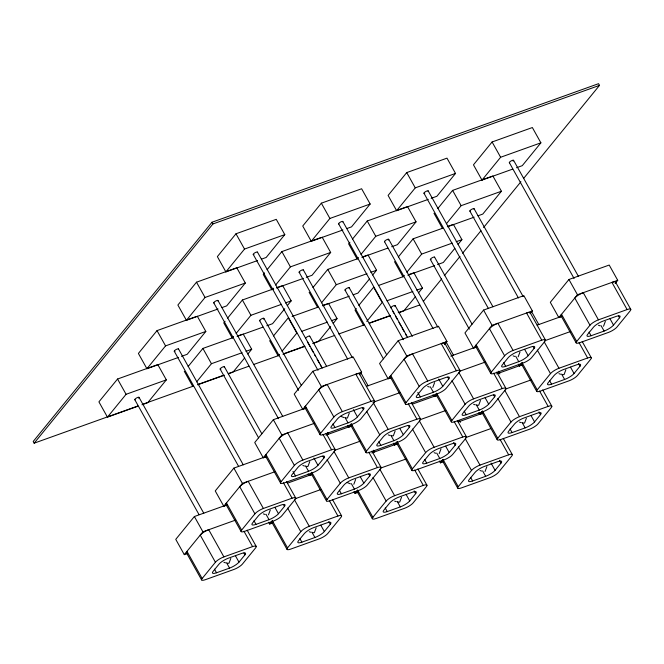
<?xml version="1.0" encoding="UTF-8"?>
<svg xmlns="http://www.w3.org/2000/svg" width="664" height="664" viewBox="0 0 664 664"><rect width="100%" height="100%" fill="white"/><g stroke="black" fill="none" stroke-linecap="round" stroke-linejoin="round"><path stroke-width="1" d="M230.79 558.457L228.972 563.296L227.237 563.196M270.273 510.043L268.455 514.882M309.764 461.629L307.938 466.468L306.212 466.369M316.155 527.855L314.338 532.694L312.603 532.594M349.247 413.207L347.43 418.046L345.695 417.955M355.647 479.441L353.821 484.28M395.13 431.027L393.312 435.866L391.577 435.767M401.521 497.261L399.703 502.1L397.968 502.001M434.613 382.613L432.795 387.452M441.012 448.839L439.186 453.678M480.495 400.425L478.678 405.264L476.943 405.164M486.886 466.659L485.069 471.498M519.978 352.011L518.161 356.85M526.378 418.245L524.552 423.084L522.825 422.985M565.861 369.831L564.043 374.67L562.308 374.571M605.344 321.417L603.526 326.248M523.539 178.533L599.509 85.374L598.563 83.681L211.999 222.241L33.2 441.477L34.146 443.179L137.622 406.086M34.146 443.179L212.945 223.942L599.509 85.374M141.963 404.766L147.715 402.708L166.34 379.866L157.8 364.594L117.536 379.028L98.911 401.861L107.452 417.141L138.129 406.144M196.328 316.521L157.019 330.614L138.394 353.447L146.935 368.727L178.575 357.381M221.892 307.598L226.681 305.88L245.306 283.038L236.774 267.758L196.502 282.192L177.877 305.033L186.418 320.314L218.058 308.967M261.375 259.184L266.173 257.466L284.798 234.624L276.257 219.344L235.986 233.778L217.36 256.619L225.901 271.9L257.541 260.554M107.452 417.141L126.077 394.3L166.34 379.866M146.935 368.727L165.56 345.886L205.823 331.452L197.283 316.18M186.418 320.314L205.043 297.472L245.306 283.038M225.901 271.9L244.526 249.058L284.798 234.624M205.823 331.452L187.198 354.294L181.446 356.352M188.128 366.536L202.902 348.426L232.624 337.777M225.046 321.276L223.76 322.845L232.3 338.125L233.587 336.548M227.611 318.122L242.385 300.012L273.062 289.014M264.529 272.863L263.243 274.431L271.784 289.712L273.701 289.023M267.102 269.708L281.868 251.598L321.177 237.504M346.741 228.582L351.538 226.864L370.163 204.022L361.623 188.75L321.351 203.184L302.734 226.017L311.267 241.298L342.906 229.96M196.668 381.817L211.442 363.706L242.119 352.708M236.152 333.403L250.926 315.292L281.602 304.295M271.784 289.712L273.07 288.134M275.635 284.989L290.409 266.878L330.672 252.444L322.14 237.164M311.267 241.298L329.892 218.456L370.163 204.022M244.642 357.929L233.081 372.106L228.291 373.824M247.855 353.995L251.706 349.272L243.165 333.992M284.765 308.727L272.564 323.692L266.812 325.758M287.338 305.581L291.189 300.858L282.656 285.578M330.672 252.444L312.047 275.278L306.295 277.336M273.493 335.942L288.267 317.824L296.808 333.104L282.034 351.214M312.976 287.529L327.75 269.41L357.473 258.761M349.895 242.26L348.608 243.837L357.149 259.109L358.435 257.541M352.468 239.106L367.233 220.996L406.542 206.911M431.152 198.328L436.904 196.262L455.529 173.428L446.988 158.148L406.725 172.582L388.1 195.423L396.632 210.695L428.272 199.358M279.461 354.368L278.183 355.945L269.642 340.665M321.517 302.801L336.291 284.69L366.968 273.692M361 254.387L375.774 236.276L416.046 221.842L407.505 206.562M396.632 210.695L415.257 187.862L455.529 173.428M330.647 326.547L318.446 341.512L312.694 343.57M333.22 323.393L337.071 318.67L328.531 303.39L322.779 305.457M369.491 278.921L357.929 293.098L353.14 294.816M372.703 274.979L376.554 270.256L368.022 254.976L362.27 257.043M416.046 221.842L397.421 244.676L391.66 246.742M356.294 308.494L355.008 310.063L363.548 325.343M358.859 305.34L373.633 287.23L382.173 302.51L366.76 321.409M398.35 256.926L413.116 238.816L442.838 228.159M437.833 208.513L452.599 190.402L492.871 175.968L501.411 191.24L482.786 214.082L477.989 215.8M516.517 167.726L522.269 165.668L540.894 142.826L532.354 127.546L492.09 141.98L473.465 164.821L481.998 180.102L512.683 169.104M226.98 504.839L194.378 516.526L175.752 539.359L184.293 554.639L187.19 553.602M266.463 456.425L233.869 468.112L215.244 490.945L223.776 506.225L226.681 505.188M305.946 408.011L273.352 419.698L254.727 442.531L263.259 457.811L266.164 456.774M359.498 374.753L361.639 372.122L353.099 356.85L312.835 371.284L294.21 394.117L302.751 409.397L305.647 408.352M404.318 275.352L403.031 276.929L394.491 261.649M406.883 272.207L421.657 254.088L452.333 243.09M446.366 223.785L461.14 205.674L501.411 191.24M481.998 180.102L500.623 157.26L540.894 142.826M184.293 554.639L202.918 531.806L235.512 520.119M223.776 506.225L242.401 483.384L275.004 471.706M263.259 457.811L281.885 434.97L314.487 423.292M302.751 409.397L321.376 386.556L361.639 372.122M415.373 296.733L403.812 310.91L399.022 312.628M418.586 292.799L422.437 288.076L413.896 272.796L409.107 274.514M454.857 248.319L443.295 262.496L437.543 264.554M458.069 244.385L461.92 239.654L453.387 224.382L447.636 226.441M423.333 301.406L441.668 278.913M444.291 275.701L460.011 256.428M462.625 253.216L480.968 230.732M483.583 227.52L520.916 181.745M202.155 578.51L215.418 562.25A7.246 1.859 -29.2 0 1 223.901 556.889L252.569 546.605A7.246 1.859 -29.2 0 1 255.681 547.817L242.426 564.076A7.246 1.859 -29.2 0 1 233.944 569.446L205.276 579.722A7.246 1.859 -29.2 0 1 202.155 578.51L186.974 551.352A7.246 1.859 -29.2 0 0 186.775 553.071M241.638 530.096L254.901 513.836A7.246 1.859 -29.2 0 1 263.384 508.466L292.052 498.191A7.246 1.859 -29.2 0 1 295.165 499.403L281.909 515.662A7.246 1.859 -29.2 0 1 273.427 521.033L244.759 531.308A7.246 1.859 -29.2 0 1 241.638 530.096L226.457 502.939A7.246 1.859 -29.2 0 0 227.038 504.748M281.121 481.682L294.384 465.422A7.246 1.859 -29.2 0 1 302.867 460.052L331.535 449.777A7.246 1.859 -29.2 0 1 334.656 450.989L321.393 467.249A7.246 1.859 -29.2 0 1 312.91 472.619L284.242 482.894A7.246 1.859 -29.2 0 1 281.121 481.682L265.949 454.525A7.246 1.859 -29.2 0 0 265.749 456.234M320.612 433.268L333.868 417.009A7.246 1.859 -29.2 0 1 342.35 411.638L371.018 401.363A7.246 1.859 -29.2 0 1 374.139 402.575L360.876 418.835A7.246 1.859 -29.2 0 1 352.393 424.196L323.725 434.48A7.246 1.859 -29.2 0 1 320.612 433.268L305.432 406.102A7.246 1.859 -29.2 0 0 306.004 407.912M444.44 344.674L447.005 341.528L438.464 326.248L398.201 340.682L379.576 363.515L388.116 378.795L391.013 377.758M268.654 522.244L269.659 524.037L272.34 520.75L287.52 547.916A7.246 1.859 -29.2 0 0 290.641 549.12L319.309 538.844A7.246 1.859 -29.2 0 0 327.792 533.482L341.047 517.223A7.246 1.859 -29.2 0 0 337.934 516.011L329.327 500.614M308.137 473.83L309.142 475.623L311.823 472.336L327.003 499.494A7.246 1.859 -29.2 0 0 330.124 500.706L358.792 490.43A7.246 1.859 -29.2 0 0 367.275 485.06L380.53 468.801A7.246 1.859 -29.2 0 0 377.418 467.597L368.819 452.201M347.629 425.416L348.633 427.209L351.314 423.922L366.495 451.08A7.246 1.859 -29.2 0 0 369.607 452.292L398.276 442.016A7.246 1.859 -29.2 0 0 406.758 436.646L420.022 420.387A7.246 1.859 -29.2 0 0 416.901 419.175L408.302 403.787M388.116 378.795L406.741 355.962L447.005 341.528M244.95 554.838A8.051 2.067 -29.2 0 0 241.48 553.494L228.433 558.167A8.051 2.067 -29.2 0 0 219.012 564.126L213.053 571.438A8.051 2.067 -29.2 0 0 216.514 572.783L229.561 568.102A8.051 2.067 -29.2 0 0 238.982 562.142L244.95 554.838L243.937 553.021M284.433 506.416A8.051 2.067 -29.2 0 0 280.972 505.072L267.924 509.753A8.051 2.067 -29.2 0 0 258.495 515.712L252.536 523.024A8.051 2.067 -29.2 0 0 256.005 524.369L269.044 519.688A8.051 2.067 -29.2 0 0 278.473 513.729L284.433 506.416L283.42 504.607M323.916 458.002A8.051 2.067 -29.2 0 0 320.455 456.658L307.407 461.339A8.051 2.067 -29.2 0 0 297.987 467.298L292.027 474.611A8.051 2.067 -29.2 0 0 295.488 475.955L308.536 471.274A8.051 2.067 -29.2 0 0 317.956 465.315L323.916 458.002L322.903 456.193M363.399 409.588A8.051 2.067 -29.2 0 0 359.938 408.244L346.89 412.925A8.051 2.067 -29.2 0 0 337.47 418.884L331.51 426.188A8.051 2.067 -29.2 0 0 334.971 427.533L348.019 422.86A8.051 2.067 -29.2 0 0 357.439 416.901L363.399 409.588L362.386 407.779M287.52 547.916L300.784 531.656A7.246 1.859 -29.2 0 1 309.266 526.286L337.934 516.011M327.003 499.494L340.267 483.234A7.246 1.859 -29.2 0 1 348.749 477.873L377.418 467.597M366.495 451.08L379.75 434.82A7.246 1.859 -29.2 0 1 388.232 429.459L416.901 419.175M405.978 402.666L419.233 386.406A7.246 1.859 -29.2 0 1 427.716 381.036L456.384 370.761A7.246 1.859 -29.2 0 1 459.505 371.973L446.241 388.232A7.246 1.859 -29.2 0 1 437.759 393.603L409.09 403.878A7.246 1.859 -29.2 0 1 405.978 402.666L390.797 375.509A7.246 1.859 -29.2 0 0 390.598 377.227M530.229 313.557L532.37 310.926L523.838 295.646L483.566 310.08L464.941 332.921L473.482 348.193L476.379 347.156M354.02 491.642L355.024 493.443L357.705 490.156L372.886 517.314A7.246 1.859 -29.2 0 0 376.007 518.526L404.675 508.25A7.246 1.859 -29.2 0 0 413.157 502.88L426.412 486.621A7.246 1.859 -29.2 0 0 423.3 485.409L414.701 470.021M393.503 443.228L394.507 445.029L397.197 441.734L412.369 468.9A7.246 1.859 -29.2 0 0 415.49 470.112L444.158 459.828A7.246 1.859 -29.2 0 0 452.64 454.466L465.904 438.207A7.246 1.859 -29.2 0 0 462.783 436.995L454.184 421.607M432.994 394.814L433.999 396.615L436.68 393.32L451.86 420.486A7.246 1.859 -29.2 0 0 454.973 421.69L483.641 411.414A7.246 1.859 -29.2 0 0 492.124 406.053L505.387 389.793A7.246 1.859 -29.2 0 0 502.266 388.581L493.667 373.185M473.482 348.193L492.107 325.36L532.37 310.926M330.315 524.236A8.051 2.067 -29.2 0 0 326.846 522.892L313.806 527.565A8.051 2.067 -29.2 0 0 304.378 533.532L298.418 540.836A8.051 2.067 -29.2 0 0 301.879 542.181L314.927 537.508A8.051 2.067 -29.2 0 0 324.356 531.54L330.315 524.236L328.796 521.522M369.798 475.822A8.051 2.067 -29.2 0 0 366.337 474.478L353.289 479.151A8.051 2.067 -29.2 0 0 343.861 485.118L337.901 492.422A8.051 2.067 -29.2 0 0 341.371 493.767L354.41 489.094A8.051 2.067 -29.2 0 0 363.839 483.126L369.798 475.822L368.786 474.013M409.281 427.409A8.051 2.067 -29.2 0 0 405.82 426.064L392.773 430.737A8.051 2.067 -29.2 0 0 383.352 436.704L377.393 444.009A8.051 2.067 -29.2 0 0 380.854 445.353L393.901 440.68A8.051 2.067 -29.2 0 0 403.322 434.712L409.281 427.409L408.269 425.591M448.764 378.986A8.051 2.067 -29.2 0 0 445.303 377.642L432.256 382.323A8.051 2.067 -29.2 0 0 422.835 388.282L416.876 395.595A8.051 2.067 -29.2 0 0 420.337 396.939L433.384 392.258A8.051 2.067 -29.2 0 0 442.805 386.299L448.764 378.986L447.752 377.177M372.886 517.314L386.149 501.054A7.246 1.859 -29.2 0 1 394.632 495.684L423.3 485.409M412.369 468.9L425.632 452.64A7.246 1.859 -29.2 0 1 434.115 447.27L462.783 436.995M451.86 420.486L465.115 404.227A7.246 1.859 -29.2 0 1 473.598 398.856L502.266 388.581M491.343 372.072L504.607 355.804A7.246 1.859 -29.2 0 1 513.081 350.443L541.749 340.167A7.246 1.859 -29.2 0 1 544.87 341.371L531.607 357.639A7.246 1.859 -29.2 0 1 523.132 363L494.456 373.276A7.246 1.859 -29.2 0 1 491.343 372.072L476.163 344.906A7.246 1.859 -29.2 0 0 476.735 346.716M615.171 283.478L617.736 280.324L609.203 265.052L568.932 279.486L550.307 302.319L558.847 317.599L561.744 316.562M439.385 461.048L440.39 462.841L443.071 459.554L458.251 486.712A7.246 1.859 -29.2 0 0 461.372 487.924L490.04 477.648A7.246 1.859 -29.2 0 0 498.523 472.278L511.778 456.019A7.246 1.859 -29.2 0 0 508.666 454.807L500.067 439.419M478.869 412.626L479.873 414.427L482.562 411.14L497.734 438.298A7.246 1.859 -29.2 0 0 500.855 439.51L529.523 429.234A7.246 1.859 -29.2 0 0 538.006 423.864L551.269 407.605A7.246 1.859 -29.2 0 0 548.149 406.393L539.55 391.005M518.36 364.212L519.364 366.013L522.045 362.727L537.226 389.884A7.246 1.859 -29.2 0 0 540.338 391.096L569.006 380.821A7.246 1.859 -29.2 0 0 577.489 375.45L590.752 359.191A7.246 1.859 -29.2 0 0 587.632 357.979L579.033 342.591M558.847 317.599L577.472 294.758L617.736 280.324M415.681 493.634A8.051 2.067 -29.2 0 0 412.211 492.29L399.172 496.971A8.051 2.067 -29.2 0 0 389.743 502.93L383.784 510.242A8.051 2.067 -29.2 0 0 387.245 511.587L400.292 506.906A8.051 2.067 -29.2 0 0 409.721 500.946L415.681 493.634L414.162 490.92M455.164 445.22A8.051 2.067 -29.2 0 0 451.703 443.876L438.655 448.557A8.051 2.067 -29.2 0 0 429.234 454.516L423.267 461.82A8.051 2.067 -29.2 0 0 426.736 463.165L439.784 458.492A8.051 2.067 -29.2 0 0 449.204 452.533L455.164 445.22L453.645 442.506M494.647 396.806A8.051 2.067 -29.2 0 0 491.186 395.462L478.138 400.135A8.051 2.067 -29.2 0 0 468.718 406.102L462.758 413.406A8.051 2.067 -29.2 0 0 466.219 414.751L479.267 410.078A8.051 2.067 -29.2 0 0 488.687 404.11L494.647 396.806L493.634 394.997M534.13 348.392A8.051 2.067 -29.2 0 0 530.669 347.048L517.621 351.721A8.051 2.067 -29.2 0 0 508.201 357.688L502.241 364.993A8.051 2.067 -29.2 0 0 505.702 366.337L518.75 361.664A8.051 2.067 -29.2 0 0 528.17 355.697L534.13 348.392L533.117 346.583M458.251 486.712L471.515 470.452A7.246 1.859 -29.2 0 1 479.997 465.091L508.666 454.807M497.734 438.298L510.998 422.038A7.246 1.859 -29.2 0 1 519.48 416.668L548.149 406.393M537.226 389.884L550.481 373.624A7.246 1.859 -29.2 0 1 558.964 368.254L587.632 357.979M576.709 341.47L589.972 325.211A7.246 1.859 -29.2 0 1 598.447 319.841L627.123 309.565A7.246 1.859 -29.2 0 1 630.236 310.777L616.972 327.037A7.246 1.859 -29.2 0 1 608.498 332.407L579.821 342.682A7.246 1.859 -29.2 0 1 576.709 341.47L561.528 314.313A7.246 1.859 -29.2 0 0 561.329 316.022M501.046 463.04A8.051 2.067 -29.2 0 0 497.585 461.696L484.537 466.369A8.051 2.067 -29.2 0 0 475.109 472.336L469.149 479.64A8.051 2.067 -29.2 0 0 472.619 480.985L485.658 476.312A8.051 2.067 -29.2 0 0 495.087 470.344L501.046 463.04L499.527 460.318M540.529 414.618A8.051 2.067 -29.2 0 0 537.068 413.274L524.02 417.955A8.051 2.067 -29.2 0 0 514.6 423.914L508.641 431.226A8.051 2.067 -29.2 0 0 512.102 432.571L525.149 427.89A8.051 2.067 -29.2 0 0 534.57 421.93L540.529 414.618L539.01 411.904M580.012 366.204A8.051 2.067 -29.2 0 0 576.551 364.86L563.504 369.541A8.051 2.067 -29.2 0 0 554.083 375.5L548.124 382.813A8.051 2.067 -29.2 0 0 551.585 384.157L564.632 379.476A8.051 2.067 -29.2 0 0 574.053 373.517L580.012 366.204L578.493 363.49M619.495 317.79A8.051 2.067 -29.2 0 0 616.034 316.446L602.987 321.127A8.051 2.067 -29.2 0 0 593.566 327.086L587.607 334.399A8.051 2.067 -29.2 0 0 591.068 335.743L604.115 331.062A8.051 2.067 -29.2 0 0 613.536 325.103L619.495 317.79L618.483 315.981M276.896 287.637L281.694 285.918M276.581 287.993L303.423 278.374M361.946 257.391L387.826 248.112M447.312 226.797L474.154 217.169M285.437 302.917L291.189 300.858M370.803 272.315L376.554 270.256M456.168 241.721L461.92 239.654M237.413 336.059L242.211 334.341M292.102 316.454L317.99 307.175M378.43 285.512L403.355 276.573M237.089 336.407L262.977 327.128M322.455 305.805L349.305 296.185M407.829 275.211L434.671 265.592M245.954 351.331L251.706 349.272M301.597 331.386L327.485 322.106M331.319 320.737L337.071 318.67M386.963 300.784L412.85 291.513M416.685 290.135L422.437 288.076M143.482 403.986L193.265 386.141M198.146 384.39L222.548 375.641M228.408 373.55L248.909 366.196M253.789 364.445L278.191 355.705M284.051 353.605L304.552 346.251M314.313 342.757L334.805 335.403M338.715 334.009L364.096 324.912M369.948 322.812L389.477 315.815M398.259 312.661L419.739 304.967M197.606 384.821L224.449 375.202M282.972 354.227L305.025 346.317M369.3 323.285L390.39 315.724M366.387 386.348L391.312 377.409M450.79 356.095L476.677 346.815M537.118 325.144L561.088 316.554M399.852 392.69L373.052 402.293L388.232 429.459M459.33 371.367L485.218 362.087M544.696 340.773L570.542 331.502M325.941 435.103L351.829 425.823M412.269 404.16L436.24 395.57M496.672 373.907L521.605 364.976M348.633 427.209L351.53 426.172M433.999 396.615L436.895 395.57M519.364 366.013L522.261 364.976M334.482 450.383L360.369 441.103M419.847 419.781L445.693 410.518M505.213 389.187L531.1 379.908M287.412 483.176L311.383 474.586M371.823 452.923L396.748 443.984M458.152 421.98L482.114 413.39M309.142 475.623L312.047 474.586M394.507 445.029L397.412 443.984M479.873 414.427L482.778 413.39M294.999 498.797L320.845 489.534M380.364 468.195L406.252 458.924M465.73 437.601L490.654 428.662M269.659 524.037L272.555 523M355.024 493.443L357.929 492.406M440.39 462.841L443.295 461.804M598.455 325.269L600.09 325.825M513.089 355.871L514.724 356.427M558.972 373.683L560.607 374.239M427.724 386.465L429.359 387.021M473.606 404.285L475.241 404.841M519.48 422.096L521.124 422.653M343.993 417.623L340.798 416.295M388.232 434.879L389.876 435.435M434.115 452.699L435.758 453.255M479.997 470.51L481.641 471.066M302.867 465.481L304.51 466.037M350.393 483.849L347.197 482.52M394.632 501.112L396.275 501.669M263.384 513.894L265.027 514.451M309.266 531.715L310.91 532.271M223.901 562.308L225.544 562.864M615.619 282.25L630.8 309.407M627.123 309.565L611.942 282.407A7.246 1.859 -29.2 0 1 615.553 282.839M610 318.762L613.536 325.103M513.571 160.315L578.336 276.199M598.447 319.841L583.266 292.683A7.246 1.859 -29.2 0 0 574.792 298.045L589.972 325.211M601.078 325.634L604.115 331.062M509.329 162.614L574.094 278.498M492.09 141.98L500.623 157.26M568.932 279.486L577.472 294.758M589.043 332.116L591.068 335.743M582.203 341.528L591.317 357.821M560.964 315.674L576.144 342.832M570.509 367.175L574.053 373.517M474.079 208.728L523.166 296.551M531.764 311.939L538.844 324.613M530.254 312.852L545.434 340.009M544.289 342.002L558.964 368.254M561.595 374.048L564.632 379.476M469.838 211.028L518.418 297.937M541.749 340.167L526.577 313.001A7.246 1.859 -29.2 0 1 530.187 313.433M452.599 190.402L461.14 205.674M537.325 350.086L550.481 373.624M549.56 380.53L551.585 384.157M524.626 349.364L528.17 355.697M542.72 389.942L551.834 406.243M428.205 190.917L492.97 306.801M521.481 364.088L536.661 391.254M513.081 350.443L497.9 323.285A7.246 1.859 -29.2 0 0 489.426 328.647L504.607 355.804M515.712 356.228L518.75 361.664M423.956 193.207L488.223 308.187M433.974 213.235L442.514 228.516M406.725 172.582L415.257 187.862M483.566 310.08L492.107 325.36M503.677 362.718L505.702 366.337M531.026 415.589L534.57 421.93M434.596 257.142L472.038 324.14M498.349 371.217L499.867 373.932M496.838 372.13L505.951 388.423M504.806 390.415L519.48 416.668M522.111 422.462L525.149 427.89M430.355 259.441L469.315 329.153M475.598 346.276L490.779 373.434M413.116 238.816L421.657 254.088M497.842 398.5L510.998 422.038M510.076 428.952L512.102 432.571M485.143 397.777L488.687 404.11M503.237 438.356L512.342 454.657M388.714 239.331L437.8 327.144M445.893 341.636L453.479 355.215M444.888 343.446L460.069 370.612M481.998 412.502L497.17 439.668M458.924 372.604L473.598 398.856M476.229 404.642L479.267 410.078M384.473 241.621L433.052 328.539M456.384 370.761L441.211 343.603A7.246 1.859 -29.2 0 1 444.822 344.035M367.233 220.996L375.774 236.276M451.96 380.688L465.115 404.227M464.194 411.132L466.219 414.751M491.036 463.099L495.087 470.344M438.755 379.053L442.805 386.299M395.113 305.556L412.319 336.341M459.372 420.536L460.384 422.346M457.355 420.544L466.468 436.837M465.323 438.829L479.997 465.091M482.628 470.876L485.658 476.312M342.832 221.51L407.605 337.395M392.897 311.474L393.91 313.292M395.429 316.006L397.445 319.625M398.964 322.339L400.99 325.966M402.002 327.775L404.027 331.394M405.546 334.108L406.559 335.918M436.115 394.69L451.296 421.847M427.716 381.036L412.535 353.879A7.246 1.859 -29.2 0 0 404.061 359.249L419.233 386.406M430.347 386.83L433.384 392.258M338.59 223.809L403.355 339.694M458.359 446.913L471.515 470.452M321.351 203.184L329.892 218.456M398.201 340.682L406.741 355.962M470.593 477.366L472.619 480.985M417.805 392.407L420.337 396.939M445.66 446.191L449.204 452.533M349.231 287.744L386.672 354.742M411.472 402.724L420.586 419.026M442.506 460.924L457.687 488.081M419.44 421.017L434.115 447.27M436.746 453.064L439.784 458.492M344.989 290.043L383.443 358.842M390.233 376.87L405.413 404.036M327.75 269.41L336.291 284.69M412.477 429.102L425.632 452.64M424.711 459.546L426.736 463.165M399.778 428.38L403.322 434.712M417.872 468.958L426.977 485.251M303.348 269.924L352.435 357.747M361.033 373.135L368.113 385.809M374.703 401.205L359.523 374.048A7.246 1.859 -29.2 0 0 355.846 374.206L371.018 401.363M396.632 443.104L411.804 470.261M390.864 435.244L393.901 440.68M299.107 272.223L347.687 359.141M309.125 292.251L317.666 307.523M281.868 251.598L290.409 266.878M366.594 411.282L379.75 434.82M378.829 441.734L380.854 445.353M406.177 494.605L409.721 500.946M353.389 409.655L357.439 416.901M309.748 336.158L326.447 366.038M373.5 450.233L374.513 452.043M371.989 451.138L381.094 467.439M379.957 469.431L394.632 495.684M397.263 501.478L400.292 506.906M257.466 252.112L322.231 367.997M307.532 342.076L310.063 346.6M311.067 348.417L313.093 352.036M314.611 354.75L315.624 356.56M317.143 359.282L319.168 362.901M320.181 364.71L321.7 367.424M350.75 425.292L365.93 452.45M342.35 411.638L327.169 384.481A7.246 1.859 -29.2 0 0 318.695 389.843L333.868 417.009M344.981 417.432L348.019 422.86M253.225 254.412L317.99 370.296M372.994 477.516L386.149 501.054M235.986 233.778L244.526 249.058M312.835 371.284L321.376 386.556M385.228 507.96L387.245 511.587M332.946 423.914L334.971 427.533M360.295 476.793L363.839 483.126M211.999 222.241L212.945 223.942M263.865 318.346L301.307 385.336M327.618 432.413L328.63 434.231M326.107 433.326L335.22 449.619M357.141 491.518L372.321 518.675M334.075 451.611L348.749 477.873M351.38 483.658L354.41 489.094M259.624 320.637L298.584 390.349M322.936 434.389L331.535 449.777M304.867 407.472L320.048 434.629M242.385 300.012L250.926 315.292M327.111 459.695L340.267 483.234M339.346 490.148L341.371 493.767M313.906 458.069L317.956 465.315M332.506 499.56L341.611 515.853M217.983 300.526L282.748 416.411M311.267 473.706L326.439 500.863M302.867 460.052L287.686 432.895A7.246 1.859 -29.2 0 0 279.204 438.265L294.384 465.422M305.498 465.846L308.536 471.274M213.742 302.825L278.507 418.71M196.502 282.192L205.043 297.472M273.352 419.698L281.885 434.97M292.957 471.423L295.488 475.955M320.812 525.207L324.356 531.54M224.382 366.76L261.823 433.75M286.624 481.74L295.729 498.033M294.592 500.034L309.266 526.286M311.897 532.071L314.927 537.508M220.141 369.051L258.595 437.858M283.453 482.803L292.052 498.191M265.384 455.886L280.565 483.043M202.902 348.426L211.442 363.706M287.628 508.109L300.784 531.656M299.862 538.562L301.879 542.181M274.929 507.387L278.473 513.729M178.5 348.94L243.265 464.825M271.775 522.12L286.956 549.277M263.384 508.466L248.203 481.309A7.246 1.859 -29.2 0 0 239.721 486.679L254.901 513.836M266.015 514.26L269.044 519.688M174.258 351.239L238.517 466.219M184.277 371.267L192.817 386.539M157.019 330.614L165.56 345.886M233.869 468.112L242.401 483.384M253.98 520.742L256.005 524.369M247.141 530.154L256.246 546.455M243.962 531.217L252.569 546.605M225.893 504.3L241.073 531.466M235.446 555.801L238.982 562.142M139.017 397.354L203.782 513.239M223.901 556.889L208.72 529.723A7.246 1.859 -29.2 0 0 200.237 535.093L215.418 562.25M226.524 562.674L229.561 568.102M134.775 399.653L199.034 514.633M117.536 379.028L126.077 394.3M194.378 516.526L202.918 531.806M214.489 569.164L216.514 572.783M186.41 552.714L201.59 579.88M135.157 399.803A2.415 0.622 -29.2 0 1 135.522 398.674A2.415 0.622 -29.2 0 1 138.394 397.238A2.415 0.622 -29.2 0 1 138.527 398.118M175.014 351.331A2.415 0.622 -29.2 0 1 174.632 350.584A2.415 0.622 -29.2 0 1 177.437 348.94A2.415 0.622 -29.2 0 1 178.309 349.397M358.286 491.966A7.246 1.859 -29.2 0 1 357.705 490.156M305.506 338.457A2.415 0.622 -29.2 0 1 307.714 336.557A2.415 0.622 -29.2 0 1 309.723 336.357M509.703 162.755A2.415 0.622 -29.2 0 1 510.076 161.626A2.415 0.622 -29.2 0 1 512.948 160.198A2.415 0.622 -29.2 0 1 513.081 161.078M397.769 443.544A7.246 1.859 -29.2 0 1 397.197 441.734M345.745 290.127A2.415 0.622 -29.2 0 1 345.363 289.388A2.415 0.622 -29.2 0 1 348.168 287.736A2.415 0.622 -29.2 0 1 349.04 288.201M436.48 395.038A7.246 1.859 -29.2 0 1 436.68 393.32M384.854 241.771A2.415 0.622 -29.2 0 1 385.22 240.642A2.415 0.622 -29.2 0 1 388.1 239.206A2.415 0.622 -29.2 0 1 388.232 240.094M338.972 223.959A2.415 0.622 -29.2 0 1 340.524 222.058A2.415 0.622 -29.2 0 1 342.649 221.967M214.123 302.975A2.415 0.622 -29.2 0 1 215.675 301.074A2.415 0.622 -29.2 0 1 217.8 300.983M272.921 522.56A7.246 1.859 -29.2 0 1 272.34 520.75M220.896 369.142A2.415 0.622 -29.2 0 1 220.514 368.396A2.415 0.622 -29.2 0 1 223.32 366.752A2.415 0.622 -29.2 0 1 224.191 367.217M442.88 461.272A7.246 1.859 -29.2 0 1 443.071 459.554M390.872 307.855A2.415 0.622 -29.2 0 1 393.627 305.714A2.415 0.622 -29.2 0 1 394.632 306.32M483.135 412.95A7.246 1.859 -29.2 0 1 482.562 411.14M431.11 259.533A2.415 0.622 -29.2 0 1 431.741 258.005A2.415 0.622 -29.2 0 1 434.571 257.341M424.719 193.299A2.415 0.622 -29.2 0 1 424.329 192.552A2.415 0.622 -29.2 0 1 427.143 190.908A2.415 0.622 -29.2 0 1 428.014 191.373M311.632 474.054A7.246 1.859 -29.2 0 1 311.823 472.336M260.006 320.787A2.415 0.622 -29.2 0 1 260.371 319.658A2.415 0.622 -29.2 0 1 263.243 318.222A2.415 0.622 -29.2 0 1 263.384 319.102M253.988 254.495A2.415 0.622 -29.2 0 1 253.598 253.756A2.415 0.622 -29.2 0 1 256.404 252.104A2.415 0.622 -29.2 0 1 257.283 252.569M351.887 425.732A7.246 1.859 -29.2 0 1 351.314 423.922M299.862 272.315A2.415 0.622 -29.2 0 1 299.481 271.568A2.415 0.622 -29.2 0 1 302.286 269.924A2.415 0.622 -29.2 0 1 303.166 270.381M522.618 364.536A7.246 1.859 -29.2 0 1 522.045 362.727M470.602 211.119A2.415 0.622 -29.2 0 1 470.212 210.372A2.415 0.622 -29.2 0 1 473.017 208.728A2.415 0.622 -29.2 0 1 473.897 209.185"/></g></svg>
